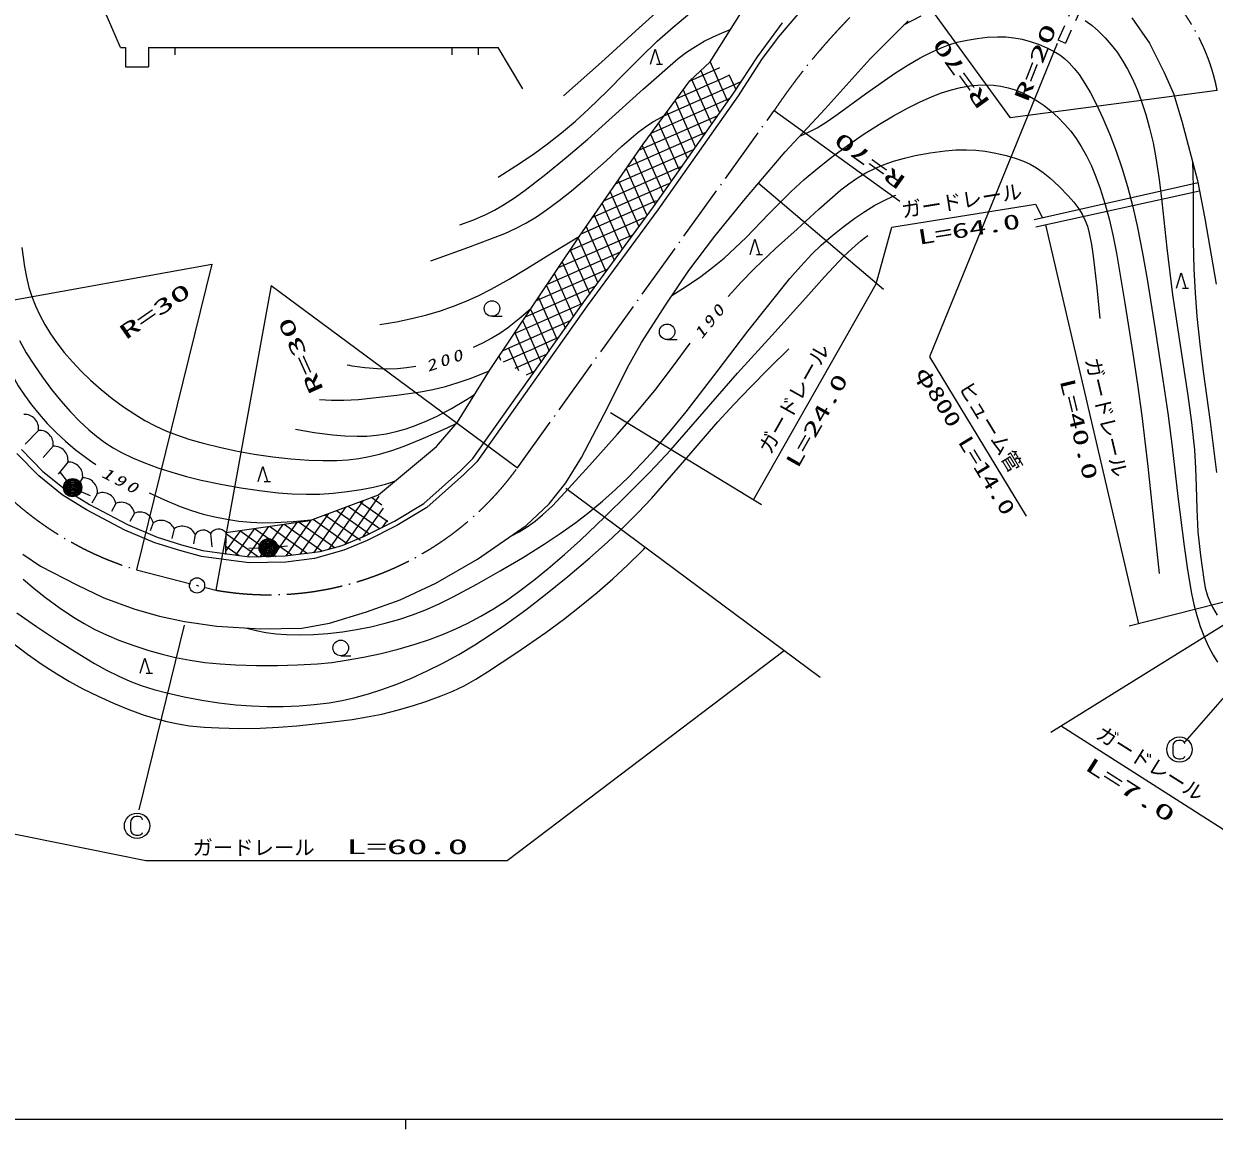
# Model space of a CAD drawing. Units: millimetres, scale not verified. Extents: x 57153 to 697153, y 5108 to 365108.
# Drawn here: x 147659 to 264618, y 189108 to 297681 of the extents above; entities that cross this region are included whole.
import ezdxf
from ezdxf.enums import TextEntityAlignment as Align

# ---------------------------------------------------------------- set-up
doc = ezdxf.new("R2010")
doc.units = ezdxf.units.MM
doc.header["$LTSCALE"] = 1000
doc.linetypes.add('USER1', pattern=[7.000001, 5.508197, -0.688525, 0.114754, -0.688525])
doc.linetypes.add('USER2', pattern=[2.5, 1.5, -1])
for name, color, linetype, lineweight in [('S-SUV', 7, 'Continuous', 13), ('S-SUV-HICN', 1, 'Continuous', 13), ('S-SUV-LWCN', 7, 'Continuous', 13)]:
    doc.layers.add(name, color=color, linetype=linetype, lineweight=lineweight)
doc.styles.add('ＭＳ ゴシック', font='')
doc.styles.get('ＭＳ ゴシック').set_extended_font_data('MS Gothic')

# ---------------------------------------------------------------- blocks, each defined once
blk = doc.blocks.new('BUHIN15')
at = {"color": 7, "linetype": 'Continuous', "lineweight": 13}
blk.add_lwpolyline([(550, 594), (500, 712), (412, 800), (294, 869), (150, 906), (-94, 906), (-288, 869), (-488, 731), (-606, 556), (-656, 306), (-656, -306), (-606, -569), (-512, -725), (-331, -856), (-106, -906), (131, -906), (312, -888), (406, -831), (494, -750), (531, -662)], dxfattribs=at)
blk.add_circle((0, 0), 1244, dxfattribs=at)
blk = doc.blocks.new('BUHIN16')
at = {"color": 7, "linetype": 'Continuous', "lineweight": 13}
blk.add_line((146, -746), (746, -746), dxfattribs=at)
blk.add_lwpolyline([(-458, -746), (0, 750), (458, -746)], dxfattribs=at)
blk = doc.blocks.new('BUHIN17')
at = {"color": 7, "linetype": 'Continuous', "lineweight": 13}
blk.add_line((0, -765), (995, -765), dxfattribs=at)
blk.add_circle((0, 0), 765, dxfattribs=at)
blk = doc.blocks.new('BUHIN18')
at = {"color": 7, "linetype": 'Continuous', "lineweight": 13}
for radius in [896, 792, 688, 580, 477, 351, 243, 140, 27]:
    blk.add_circle((0, 0), radius, dxfattribs=at)
blk = doc.blocks.new('BUHIN19')
at = {"color": 7, "linetype": 'Continuous', "lineweight": 13}
for radius in [746, 22.5]:
    blk.add_circle((0, 0), radius, dxfattribs=at)

msp = doc.modelspace()

# ---------------------------------------------------------------- linework, layer by layer
at = {"layer": 'S-SUV', "linetype": 'USER2'}
for p, q in [((255052, 308868), (249267, 296097)), ((255739, 308445), (249996, 295767))]:
    msp.add_line(p, q, dxfattribs=at)
at = {"layer": 'S-SUV'}
for p, q in [((157144, 295346), (152251, 306801)), ((215081, 293957), (222695, 306067)), ((233961, 303021), (244582, 288431)), ((224270, 299271), (221785, 296371)), ((256525, 298254), (258261, 295773)), ((219745, 294447), (222205, 297784)), ((230816, 294232), (234546, 297978)), ((221785, 296371), (220156, 294162)), ((249267, 296097), (249996, 295767)), ((157144, 295346), (157645, 295346)), ((157645, 295346), (157645, 293455)), ((159925, 295346), (159925, 293455)), ((159925, 295346), (194256, 295346)), ((162483, 295346), (162483, 294620)), ((189730, 295346), (189730, 294620)), ((192288, 295346), (192288, 294620)), ((196704, 291283), (194256, 295346)), ((249203, 295741), (236655, 264964)), ((258261, 295773), (259694, 292906)), ((213096, 292094), (215081, 293957)), ((216807, 290111), (215099, 293974)), ((217426, 290885), (219745, 294447)), ((220156, 294162), (217840, 290604)), ((226405, 289326), (230816, 294232)), ((157645, 293455), (159925, 293455)), ((216001, 293345), (213027, 292029)), ((216010, 288994), (214186, 293118)), ((215903, 292155), (217036, 292656)), ((216946, 292716), (217604, 291228)), ((259694, 292906), (260623, 290839)), ((208501, 285854), (213096, 292094)), ((210556, 288644), (218070, 291968)), ((215214, 287877), (213274, 292261)), ((213744, 291200), (214823, 291678)), ((214823, 291678), (215903, 292155)), ((209304, 286944), (216965, 290333)), ((209537, 279713), (217426, 290885)), ((217840, 290604), (209943, 279421)), ((211641, 290118), (213620, 285644)), ((211807, 290343), (213744, 291200)), ((214417, 286761), (212447, 291213)), ((264911, 291141), (244582, 288431)), ((260623, 290839), (261450, 288110)), ((210834, 289022), (212823, 284527)), ((221381, 289150), (233737, 280274)), ((222464, 285108), (226405, 289326)), ((208092, 285262), (215771, 288658)), ((210028, 287927), (212026, 283410)), ((261450, 288110), (262993, 282294)), ((214576, 286984), (206951, 283611)), ((209222, 286832), (211229, 282293)), ((202263, 276830), (208501, 285854)), ((208417, 285732), (210432, 281176)), ((205809, 281960), (213381, 285309)), ((207630, 284593), (209636, 280059)), ((218552, 280508), (222464, 285108)), ((212186, 283634), (204667, 280308)), ((206843, 283455), (208839, 278943)), ((210991, 281960), (203526, 278657)), ((206056, 282316), (208042, 277826)), ((219809, 282068), (232139, 271631)), ((246924, 278446), (263031, 282097)), ((262993, 282294), (263710, 278545)), ((205268, 281178), (207245, 276709)), ((247092, 277727), (263185, 281288)), ((209797, 280285), (202384, 277006)), ((202607, 270263), (209537, 279713)), ((204481, 280039), (206448, 275592)), ((215548, 276814), (218552, 280508)), ((232929, 277700), (247050, 279962)), ((247050, 279962), (247722, 278678)), ((208602, 278610), (201290, 275376)), ((209943, 279421), (203013, 269970)), ((203694, 278900), (205651, 274475)), ((263710, 278545), (264812, 272095)), ((202907, 277762), (204855, 273358)), ((231406, 272155), (232929, 277700)), ((248033, 277935), (257183, 238743)), ((193431, 263631), (202263, 276830)), ((200200, 273748), (207407, 276936)), ((202120, 276623), (204058, 272240)), ((213012, 273451), (215548, 276814)), ((199111, 272120), (206212, 275261)), ((201344, 275458), (203262, 271122)), ((136343, 268719), (166122, 274059)), ((166122, 274059), (158733, 244041)), ((200567, 274296), (202466, 270004)), ((198022, 270492), (205017, 273587)), ((199790, 273135), (201669, 268886)), ((210779, 270144), (213012, 273451)), ((171972, 271976), (166528, 242053)), ((171972, 271976), (196166, 254083)), ((203825, 271913), (196932, 268864)), ((199013, 271973), (200873, 267768)), ((219359, 250930), (231406, 272155)), ((191779, 254998), (202607, 270263)), ((202634, 270240), (195843, 267236)), ((198236, 270812), (200077, 266650)), ((203013, 269970), (192161, 254673)), ((197459, 269650), (198087, 268229)), ((208362, 266382), (210779, 270144)), ((194754, 265608), (201442, 268567)), ((196681, 268489), (197432, 266793)), ((198087, 268229), (198511, 267270)), ((195904, 267328), (197688, 263296)), ((197432, 266793), (197856, 265834)), ((200250, 266893), (197856, 265834)), ((198511, 267270), (198935, 266312)), ((195273, 265838), (196249, 263631)), ((196776, 265357), (197856, 265834)), ((197856, 265834), (198280, 264876)), ((198935, 266312), (199280, 265532)), ((206984, 263929), (208362, 266382)), ((194350, 265005), (194508, 264648)), ((194795, 264480), (195697, 264879)), ((195697, 264879), (196776, 265357)), ((199058, 265220), (195911, 263828)), ((198280, 264876), (198484, 264414)), ((236655, 264964), (246147, 249314)), ((190261, 258563), (193431, 263631)), ((197866, 263547), (197028, 263176)), ((205027, 260042), (206984, 263929)), ((202442, 255087), (205027, 260042)), ((188195, 256163), (190261, 258563)), ((205301, 259502), (220124, 250463)), ((149103, 257751), (147785, 256408)), ((150547, 256194), (149551, 255084)), ((182496, 251430), (188195, 256163)), ((149125, 253272), (146977, 255480)), ((147429, 255875), (149529, 253717)), ((190551, 253789), (191779, 254998)), ((200926, 252606), (202442, 255087)), ((151990, 254637), (151032, 253445)), ((192161, 254673), (190893, 253424)), ((151433, 251422), (149125, 253272)), ((149529, 253717), (151781, 251912)), ((151891, 252822), (151263, 253600)), ((153434, 253080), (152828, 252090)), ((186953, 250568), (190551, 253789)), ((190893, 253424), (187251, 250163)), ((151781, 251912), (154118, 250451)), ((153275, 251749), (154186, 251335)), ((154877, 251523), (154341, 250609)), ((199272, 250539), (200926, 252606)), ((200910, 252065), (225909, 233522)), ((153820, 249930), (151433, 251422)), ((154118, 250451), (157836, 248504)), ((156705, 250567), (156264, 249789)), ((175764, 248897), (182496, 251430)), ((181009, 250871), (177585, 246038)), ((182548, 251283), (179192, 246546)), ((179521, 250311), (182662, 248086)), ((180668, 250743), (183426, 248789)), ((181815, 251174), (182842, 250447)), ((184074, 248843), (186953, 250568)), ((197012, 248389), (199272, 250539)), ((157579, 247961), (153820, 249930)), ((158533, 249611), (158061, 248812)), ((177607, 249591), (174771, 245588)), ((179308, 250231), (176121, 245733)), ((177227, 249448), (180735, 246963)), ((178374, 249880), (181629, 247574)), ((182962, 250107), (180917, 247220)), ((187251, 250163), (184315, 248405)), ((160548, 246708), (157579, 247961)), ((157836, 248504), (160757, 247271)), ((160362, 248655), (160078, 247867)), ((162426, 248087), (162190, 247142)), ((167516, 247709), (175764, 248897)), ((170323, 248113), (168459, 245482)), ((171712, 248314), (169652, 245405)), ((170329, 248114), (173999, 245514)), ((173102, 248514), (170854, 245341)), ((171788, 248325), (175547, 245662)), ((174491, 248714), (172121, 245369)), ((173247, 248535), (176956, 245907)), ((175906, 248951), (173433, 245460)), ((174707, 248745), (178262, 246226)), ((176080, 249017), (179444, 246633)), ((181189, 247383), (184074, 248843)), ((184315, 248405), (181398, 246928)), ((183376, 248931), (182840, 248174)), ((192234, 245108), (197012, 248389)), ((160757, 247271), (163143, 246508)), ((164491, 247520), (164333, 246606)), ((166003, 247614), (166130, 246322)), ((167516, 247709), (167480, 245545)), ((168934, 247913), (167486, 245869)), ((167487, 247639), (170734, 245338)), ((168869, 247904), (172438, 245375)), ((178934, 246448), (181189, 247383)), ((181398, 246928), (179098, 245974)), ((162975, 245932), (160548, 246708)), ((165104, 245375), (162975, 245932)), ((163143, 246508), (165224, 245963)), ((165224, 245963), (167611, 245611)), ((167494, 246390), (168807, 245460)), ((170779, 246171), (169779, 246132)), ((172573, 246299), (173568, 246402)), ((173350, 245414), (176783, 245843)), ((179098, 245974), (176236, 245170)), ((176783, 245843), (178934, 246448)), ((147551, 245577), (149287, 244419)), ((167530, 245017), (165104, 245375)), ((169793, 244736), (167530, 245017)), ((167611, 245611), (169823, 245336)), ((173394, 244815), (169793, 244736)), ((169823, 245336), (173350, 245414)), ((176236, 245170), (173394, 244815)), ((188154, 242738), (192234, 245108)), ((149287, 244419), (152871, 242573)), ((152871, 242573), (155517, 241305)), ((184626, 241112), (188154, 242738)), ((155517, 241305), (158558, 240174)), ((181318, 239926), (184626, 241112)), ((269337, 240986), (248573, 228083)), ((269487, 241889), (256249, 238504)), ((158558, 240174), (160984, 239485)), ((177710, 238796), (181318, 239926)), ((163416, 238626), (158957, 220478)), ((160984, 239485), (163437, 238962)), ((163437, 238962), (166635, 238521)), ((174981, 238328), (177710, 238796)), ((166635, 238521), (170929, 238245)), ((170929, 238245), (174981, 238328)), ((271443, 238278), (261740, 227146)), ((195152, 215490), (222383, 236137)), ((249596, 228718), (266220, 218116)), ((130709, 221340), (159639, 215490)), ((159639, 215490), (195152, 215490)), ((57153, 190108), (596153, 190108)), ((185153, 190108), (185153, 189108))]:
    msp.add_line(p, q, dxfattribs=at)
at = {"layer": 'S-SUV', "linetype": 'USER1'}
for p, q in [((196166, 254083), (221381, 289150)), ((158733, 244041), (166528, 242053))]:
    msp.add_line(p, q, dxfattribs=at)
for centre, radius, start, end in [((245723, 287407), 19548, 11.01286, 126.99045), ((274936, 253219), 64491, 129.44632, 146.1416), ((168150, 275082), 32438, 191.31256, 253.1226), ((171735, 271747), 30148, 260.05482, 324.13265)]:
    msp.add_arc(centre, radius, start, end, dxfattribs=at)
at = {"layer": 'S-SUV'}
for centre, radius, start, end in [((147738, 257933), 1377, 352.39612, 93.27265), ((149182, 256376), 1377, 352.39612, 93.27265), ((150625, 254819), 1377, 352.39612, 93.27265), ((152069, 253262), 1377, 352.39612, 93.27265), ((153512, 251705), 1377, 352.39612, 93.27265), ((155414, 250323), 1314, 10.66951, 114.11239), ((157242, 249367), 1314, 10.66951, 114.11239), ((159070, 248411), 1314, 10.66951, 114.11239), ((161156, 247507), 1396, 24.56268, 124.70514), ((163221, 246940), 1396, 24.56268, 124.70514), ((166795, 247094), 947, 40.44623, 146.70644), ((165282, 247000), 947, 40.44623, 146.70644)]:
    msp.add_arc(centre, radius, start, end, dxfattribs=at)
at = {"layer": 'S-SUV-HICN'}
for points in [[(200693, 290605), (204413, 293921), (208116, 297289), (210070, 299057), (212069, 300784), (213419, 301877), (214805, 302921), (215235, 303228), (215676, 303534)], [(216861, 270909), (218126, 272294), (219441, 273645), (221515, 275599), (223645, 277522), (225768, 279468), (227925, 281364), (228724, 281978), (229568, 282550), (230407, 283039), (231285, 283480), (232189, 283868), (233124, 284202), (234179, 284497), (235251, 284733), (236710, 284994), (238191, 285198), (239227, 285288), (240275, 285319), (241191, 285275), (242114, 285170), (243152, 284990), (244191, 284749), (245048, 284496), (245883, 284186), (246535, 283887), (247157, 283534), (247824, 283069), (248457, 282552), (249380, 281694), (250270, 280785), (250818, 280164), (251313, 279513), (251643, 278987), (251920, 278433), (252160, 277795), (252348, 277122), (252566, 275999), (252728, 274851), (253081, 271791), (253378, 268749)], [(197459, 269650), (196345, 268697), (195190, 267790), (194429, 267266), (193636, 266794), (192734, 266328), (191797, 265901)], [(195503, 247353), (196327, 247792), (197118, 248282), (197890, 248841), (198629, 249450), (199563, 250317), (200467, 251238), (203239, 254281), (205954, 257351), (207831, 259483), (209660, 261651), (211410, 263958), (213125, 266305)], [(145564, 265003), (146315, 263555), (147118, 262138), (147730, 261189), (148399, 260265), (149153, 259329), (149954, 258430), (150832, 257536), (151758, 256679), (152716, 255874), (153710, 255116), (154225, 254753), (154742, 254408)], [(186170, 264028), (185273, 263877), (184361, 263784), (183394, 263753), (182424, 263783), (181181, 263892), (179925, 264063), (179676, 264103), (179416, 264145)], [(159973, 251616), (161480, 250922), (163017, 250279), (164133, 249875), (165272, 249528), (166421, 249241), (167594, 249010), (168778, 248839), (169968, 248727), (171160, 248676), (172361, 248684), (174135, 248788), (175906, 248950)]]:
    msp.add_lwpolyline(points, dxfattribs=at)
at = {"layer": 'S-SUV-LWCN'}
for points in [[(194263, 282609), (196010, 283717), (197733, 284880), (199120, 285894), (200480, 286963), (201849, 288117), (203179, 289316), (204986, 291071), (206757, 292876), (208310, 294445), (209904, 295970), (211459, 297349), (213054, 298684), (215974, 301020), (218931, 303308), (220801, 304695), (222695, 306067)], [(234139, 297570), (235832, 298467)], [(190498, 277927), (191763, 278403), (192999, 278932), (193907, 279383), (194796, 279891), (195866, 280588), (196915, 281343), (198951, 282923), (200953, 284551), (203065, 286353), (205145, 288207), (208527, 291257), (211967, 294278), (212787, 294898), (213639, 295467), (214500, 295960), (215402, 296405), (216225, 296768), (217062, 297109)], [(251955, 298016), (252618, 297516), (253253, 296962), (253899, 296318), (254501, 295632), (255070, 294893), (255590, 294119), (256113, 293217), (256582, 292289), (257047, 291228), (257458, 290142), (257895, 288788), (258273, 287420), (258610, 285982), (258888, 284530), (259214, 282383), (259482, 280221), (259965, 275630), (260508, 271045), (261289, 266125), (262029, 261185), (262381, 258508), (262673, 255825), (262794, 254051), (262855, 252265), (262901, 250018), (263007, 247775), (263267, 245449), (263590, 243099), (263747, 242289), (263962, 241500), (264177, 240925), (264446, 240373), (264925, 239601)], [(223908, 286654), (224760, 287033), (225596, 287472), (226599, 288088), (227572, 288757), (230368, 290797), (233199, 292789), (234446, 293583), (235726, 294327), (236712, 294840), (237724, 295299), (238536, 295610), (239377, 295866), (240341, 296085), (241321, 296245), (242320, 296355), (243331, 296405), (244140, 296391), (244946, 296316), (245738, 296168), (246529, 295959), (247365, 295676), (248184, 295335), (248830, 295010), (249441, 294635), (249925, 294270), (250371, 293857), (250874, 293302), (251340, 292695), (251921, 291820), (252456, 290906), (253102, 289676), (253692, 288425), (254359, 286817), (254974, 285177), (255563, 283447), (256095, 281700), (256619, 279697), (257086, 277672), (257590, 275143), (258037, 272592), (258819, 267665), (259578, 262725), (260069, 259435), (260500, 256138), (261055, 251255), (261669, 246382), (261991, 244055), (262374, 241729), (262607, 240634), (262898, 239555), (263249, 238481), (263662, 237416), (264063, 236532), (264518, 235676), (264944, 234989)], [(211343, 270979), (212774, 271896), (214172, 272862), (215329, 273737), (216456, 274665), (217564, 275661), (218629, 276699), (220825, 278970), (223070, 281206), (224343, 282374), (225664, 283505), (227106, 284645), (228586, 285739), (230134, 286798), (231724, 287813), (233097, 288635), (234498, 289404), (235677, 289991), (236894, 290528), (237840, 290887), (238805, 291189), (239699, 291411), (240607, 291574), (241395, 291659), (242187, 291684), (242927, 291650), (243663, 291556), (244365, 291399), (245061, 291182), (245796, 290886), (246509, 290534), (247223, 290117), (247907, 289647), (248613, 289092), (249286, 288485), (249924, 287829), (250523, 287127), (251064, 286404), (251561, 285638), (252069, 284726), (252526, 283782), (253001, 282649), (253421, 281494), (253903, 279943), (254325, 278382), (254701, 276781), (255019, 275163), (255829, 270245), (256612, 265310), (257088, 262249), (257506, 259168), (258092, 254214), (258634, 249246), (258926, 246473), (259213, 243699)], [(187658, 274395), (191295, 275715), (194922, 277096), (195973, 277578), (196997, 278114), (198026, 278728), (199024, 279394), (200273, 280317), (201485, 281288), (203203, 282737), (204883, 284232), (206433, 285657), (208028, 287042), (208730, 287566), (209474, 288047), (210011, 288351), (210556, 288644)], [(262496, 284169), (262561, 281666), (262567, 279149), (262566, 276371), (262624, 273584), (262745, 271259), (262926, 268927), (263203, 266223), (263541, 263516), (264215, 258575), (264845, 253620)], [(169557, 238333), (170499, 238083), (171454, 237891), (172453, 237761), (173471, 237690), (174794, 237669), (176117, 237708), (177544, 237810), (178965, 237971), (180358, 238187), (181744, 238463), (183175, 238808), (184589, 239212), (185841, 239627), (187071, 240098), (188467, 240718), (189837, 241393), (192154, 242638), (194452, 243942), (196643, 245225), (198801, 246558), (200363, 247606), (201898, 248709), (203221, 249728), (204505, 250794), (205801, 251955), (207057, 253160), (208391, 254529), (209688, 255946), (211234, 257743), (212733, 259577), (215786, 263517), (218812, 267488), (220851, 270091), (222939, 272659), (223997, 273872), (225099, 275043), (226017, 275934), (226983, 276787), (228128, 277712), (229318, 278597), (230278, 279250), (231277, 279857), (232195, 280340), (233150, 280773), (233242, 280812), (233334, 280851)], [(147602, 243122), (148674, 242209), (149785, 241343), (151146, 240356), (152549, 239414), (153577, 238780), (154634, 238199), (155797, 237650), (156995, 237151), (158458, 236608), (159940, 236122), (161247, 235751), (162570, 235438), (164005, 235168), (165450, 234958), (166952, 234803), (168458, 234708), (170515, 234649), (172585, 234650), (174553, 234704), (176515, 234819), (177925, 234959), (179329, 235160), (181049, 235470), (182762, 235840), (184453, 236264), (186127, 236746), (187524, 237205), (188909, 237723), (190113, 238238), (191294, 238809), (192572, 239495), (193822, 240233), (195084, 241048), (196312, 241912), (197770, 243018), (199191, 244171), (200783, 245540), (202342, 246962), (204710, 249211), (207036, 251503), (209158, 253650), (211235, 255838), (214519, 259589), (217789, 263368), (221140, 267060), (224482, 270773), (226322, 272817), (228207, 274821), (229038, 275613), (229915, 276365), (230242, 276627), (230573, 276885)], [(182633, 268146), (184277, 268420), (185912, 268754), (187261, 269093), (188606, 269494), (189873, 269933), (191119, 270428), (192357, 270989), (193578, 271609), (195348, 272601), (197099, 273651), (199680, 275235), (202263, 276830)], [(147476, 275702), (147719, 273826), (147908, 272804), (148155, 271795), (148449, 270882), (148799, 269987), (149230, 269059), (149719, 268148), (150282, 267236), (150894, 266358), (151637, 265404), (152434, 264479), (153302, 263563), (154217, 262683), (155263, 261757), (156355, 260870), (157438, 260075), (158554, 259329), (159548, 258732), (160578, 258184), (161615, 257713), (162676, 257297), (163966, 256862), (165286, 256481), (166874, 256087), (168480, 255751), (170297, 255424), (172134, 255155), (173890, 254966), (175654, 254836), (177036, 254788), (178428, 254801), (179505, 254866), (180585, 254991), (181596, 255174), (182606, 255418), (183815, 255781), (185018, 256205), (186705, 256878), (188364, 257604), (189308, 258039), (190257, 258488)], [(146985, 239837), (148912, 238480), (150872, 237173), (152729, 235981), (154617, 234840), (155789, 234195), (156998, 233599), (158086, 233123), (159196, 232703), (160443, 232310), (161717, 231971), (163425, 231585), (165155, 231256), (166814, 230992), (168481, 230787), (170025, 230675), (171582, 230622), (173151, 230628), (174730, 230694), (176197, 230816), (177666, 231000), (178947, 231218), (180216, 231495), (181526, 231857), (182828, 232279), (184302, 232823), (185754, 233423), (187292, 234121), (188814, 234878), (190401, 235749), (191958, 236671), (193493, 237649), (195003, 238682), (196970, 240124), (198901, 241615), (201101, 243395), (203261, 245221), (205005, 246770), (206707, 248362), (208033, 249681), (209321, 251047), (212598, 254806), (215861, 258590), (217421, 260302), (219025, 261973), (220923, 263875), (222827, 265760)], [(147222, 266569), (147898, 265377), (148630, 264207), (149480, 262960), (150380, 261746), (151294, 260634), (152260, 259554), (153126, 258663), (154036, 257814), (154810, 257163), (155628, 256554), (156426, 256043), (157263, 255579), (158342, 255058), (159449, 254591), (160819, 254081), (162217, 253626), (163640, 253218), (165088, 252866), (167024, 252461), (168981, 252113), (170812, 251840), (172650, 251627), (174034, 251518), (175422, 251468), (176740, 251494), (178067, 251580), (179441, 251730), (180807, 251939), (182005, 252179), (183187, 252478), (183636, 252610), (184089, 252753)], [(176704, 260773), (177900, 260710), (179106, 260706), (180541, 260787), (181985, 260929), (184317, 261202), (186637, 261534), (187863, 261768), (189083, 262062), (190352, 262443), (191616, 262885), (192505, 263224), (193400, 263581)], [(174357, 257853), (176189, 257554), (178033, 257313), (179211, 257211), (180401, 257168), (181351, 257190), (182308, 257273), (183268, 257419), (184230, 257628), (185227, 257907), (186206, 258244), (187245, 258670), (188267, 259153), (189677, 259909), (191056, 260717), (191498, 260984), (191947, 261258)], [(145699, 237546), (148032, 235762), (149456, 234765), (150914, 233819), (152164, 233068), (153453, 232366), (154950, 231632), (156484, 230948), (157973, 230337), (159492, 229780), (160596, 229431), (161716, 229140), (162829, 228911), (163954, 228742), (165384, 228606), (166830, 228529), (168847, 228480), (170871, 228492), (172674, 228584), (174484, 228737), (177207, 229020), (179932, 229363), (181382, 229595), (182822, 229886), (184337, 230253), (185848, 230680), (187267, 231140), (188677, 231661), (189802, 232134), (190910, 232666), (192087, 233320), (193234, 234027), (196101, 235929), (198937, 237883), (200698, 239180), (202431, 240530), (203995, 241819), (205520, 243155), (206982, 244516), (208400, 245919), (208568, 246090), (208735, 246261)]]:
    msp.add_lwpolyline(points, dxfattribs=at)

# ---------------------------------------------------------------- block references
at = {"layer": 'S-SUV'}
for name, p in [('BUHIN16', (209682, 294453)), ('BUHIN16', (219494, 275769)), ('BUHIN16', (261360, 272475)), ('BUHIN17', (193662, 269714)), ('BUHIN17', (210868, 267429)), ('BUHIN16', (171140, 253465)), ('BUHIN18', (152456, 252121)), ('BUHIN18', (171678, 246207)), ('BUHIN19', (164677, 242517)), ('BUHIN17', (178796, 236378)), ('BUHIN16', (159544, 234636)), ('BUHIN15', (261208, 226393)), ('BUHIN15', (158786, 218909))]:
    msp.add_blockref(name, p, dxfattribs=at)

# ---------------------------------------------------------------- texts
at = {"layer": 'S-SUV', "style": 'ＭＳ ゴシック'}
for s, rotation, width, p in [('R=20', 68.6, 2, (246683, 289742)), ('R=70', 125.8, 2, (243015, 290268)), ('R=70', 144.5, 2, (234686, 282857)), ('L=64.0', 9.3, 1.7, (235688, 275541)), ('R=30', 34.7, 2, (157931, 266225)), ('R=30', 114.3, 2, (177556, 261923)), ('L=24.0', 60.4, 1.7, (224076, 253703)), ('φ800 L=14.0', 301.5, 1.45, (234839, 263221)), ('L=40.0', 283.6, 1.7, (248996, 262545)), ('L=7.0', 327.5, 2, (251539, 224133))]:
    msp.add_text(s, height=1466, rotation=rotation, dxfattribs=dict(at, width=width)).set_placement(p, align=Align.BOTTOM_LEFT)
for s, rotation, p in [('ガードレール', 9.2, (234075, 278196)), ('ガードレール', 60.6, (221403, 255078)), ('ガードレール', 283.4, (251496, 264596)), ('ヒューム管', 301.4, (239041, 261769)), ('ガードレール', 327.9, (252640, 227230))]:
    msp.add_text(s, height=1466, rotation=rotation, dxfattribs=at).set_placement(p, align=Align.BOTTOM_LEFT)
msp.add_text('ガードレール', height=1466, dxfattribs=at).set_placement((164238, 215598), align=Align.BOTTOM_LEFT)
at = {"layer": 'S-SUV', "style": 'ＭＳ ゴシック', "width": 2}
msp.add_text('L=60.0', height=1466, dxfattribs=at).set_placement((179339, 215683), align=Align.BOTTOM_LEFT)
at = {"layer": 'S-SUV', "char_height": 1100, "attachment_point": 7, "style": 'ＭＳ ゴシック'}
for s, insert, rotation in [('\\T1.33;\\W1.35;\\Q15;190', (214268, 266626), 50.9), ('\\T1.33;\\W1.35;\\Q15;200', (187390, 263468), 19.1), ('\\T1.33;\\W1.35;\\Q15;190', (155201, 253195), 332.4)]:
    msp.add_mtext(s, dxfattribs=dict(at, insert=insert, rotation=rotation))

doc.saveas('drawing.dxf')
